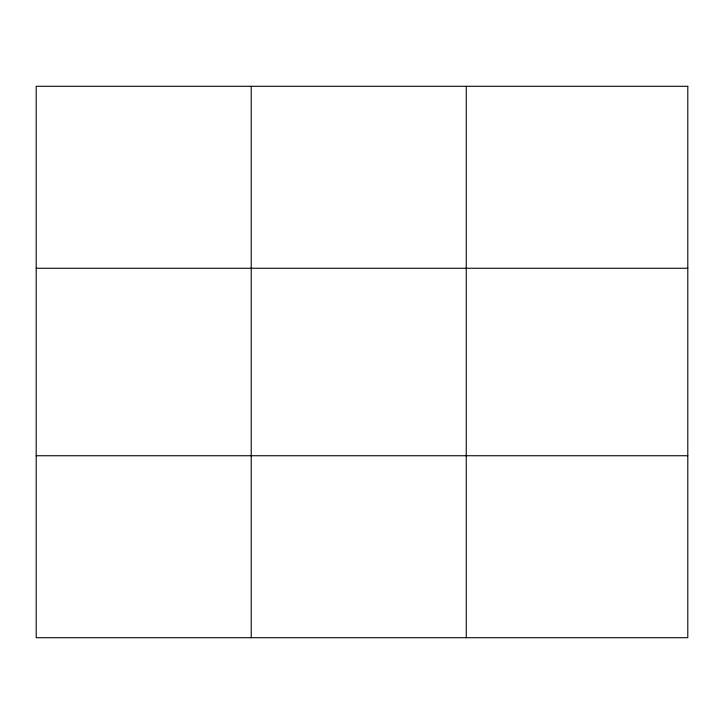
<?xml version="1.0" encoding="UTF-8"?>
<svg xmlns="http://www.w3.org/2000/svg" width="724" height="724" viewBox="0 0 724 724"><rect width="100%" height="100%" fill="white"/><g stroke="black" fill="none" stroke-linecap="round" stroke-linejoin="round"><path stroke-width="1.09" d="M251.228 637.708L251.228 86.292M466.256 637.708L466.256 86.292M36.2 268.26L687.8 268.26M36.2 455.74L687.8 455.74M687.8 86.292L687.8 637.708L36.2 637.708L36.2 86.292L687.8 86.292"/></g></svg>
